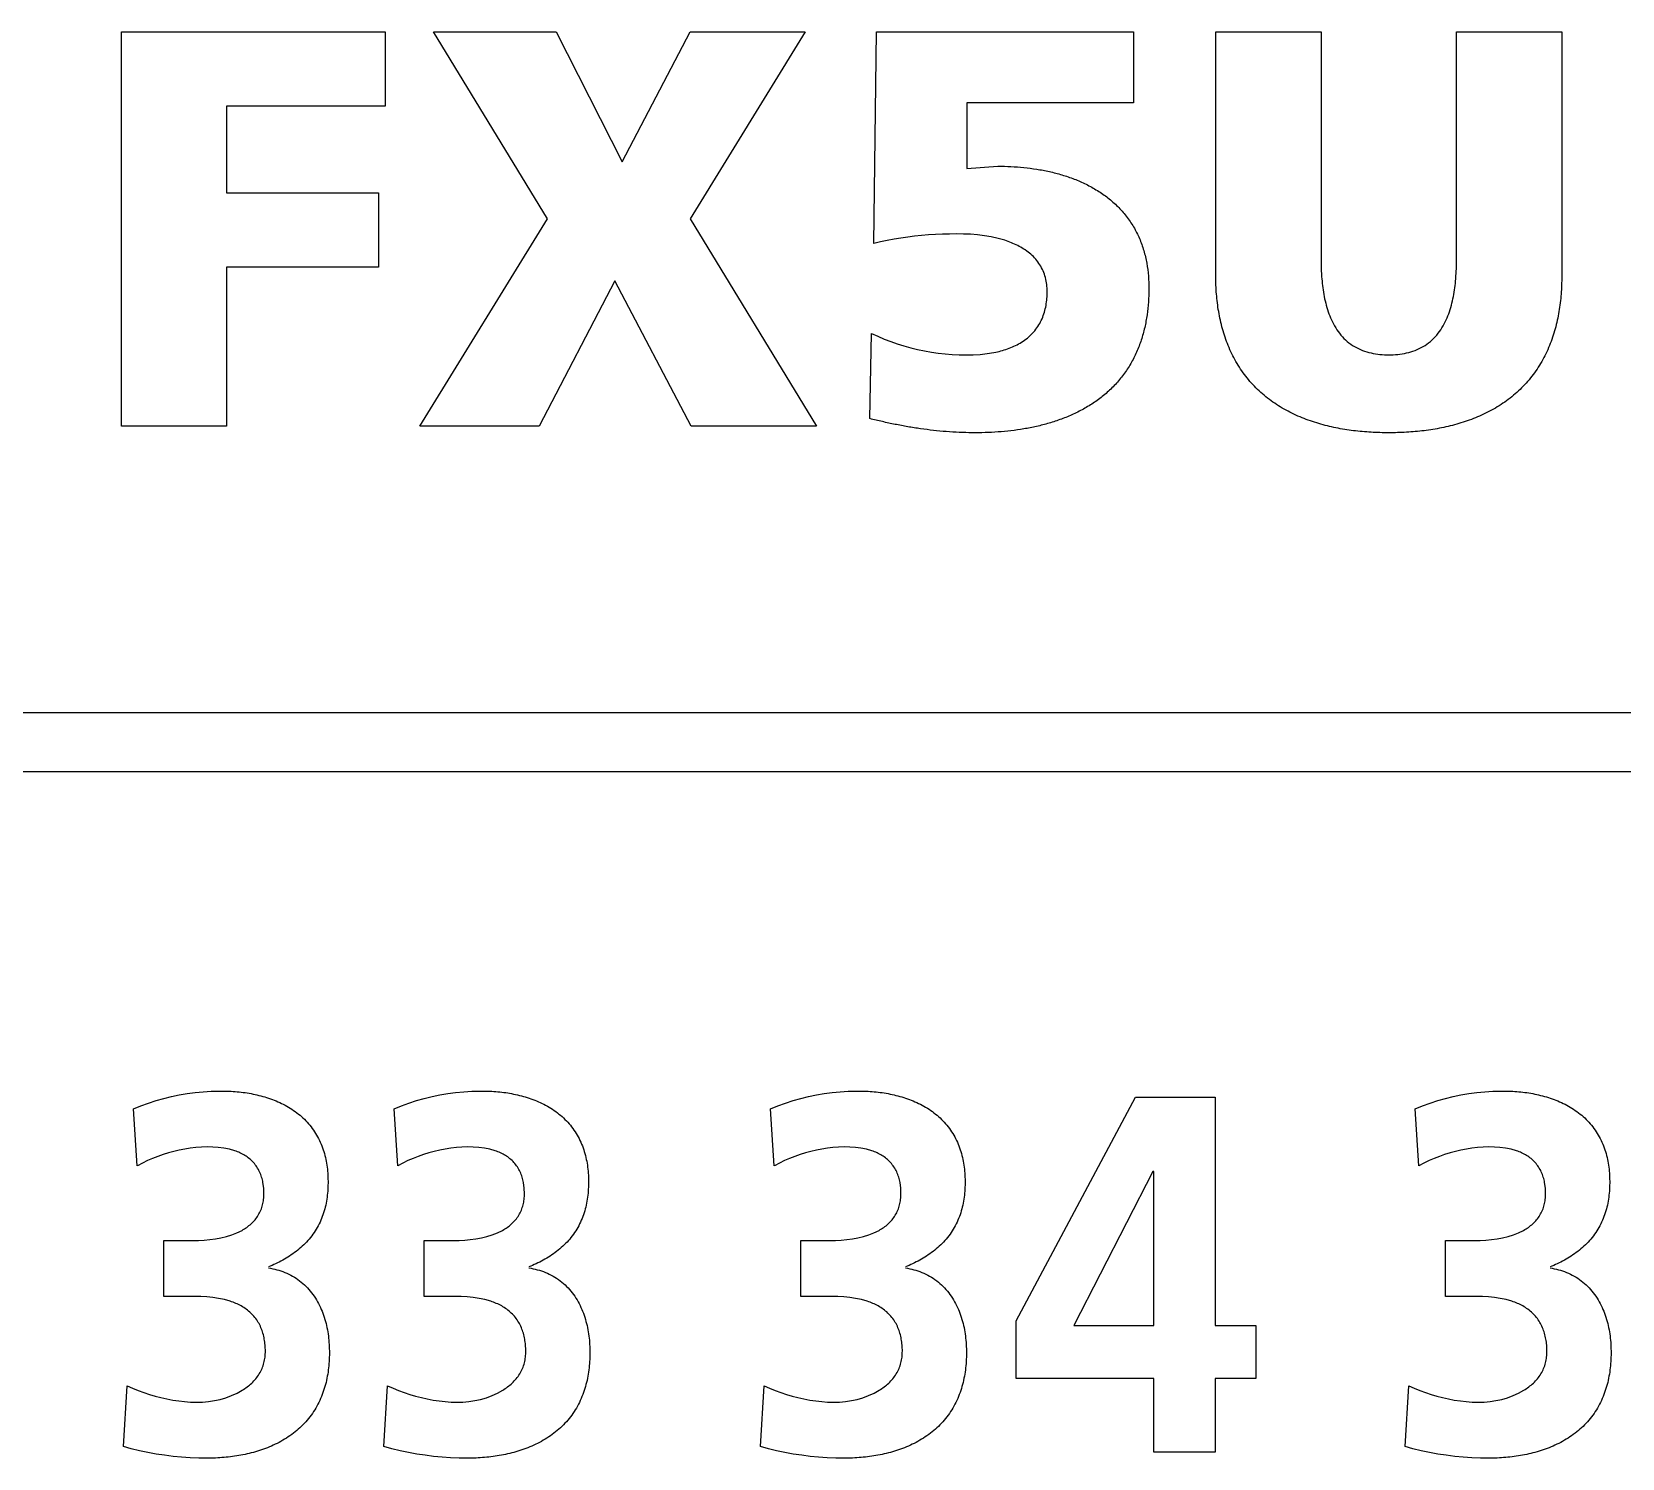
# Model space of a CAD drawing. Extents: x 147 to 432, y 261 to 358.
# Drawn here: x 295.72 to 303.78, y 298.35 to 305.58 of the extents above; entities that cross this region are included whole.
import ezdxf

# ---------------------------------------------------------------- set-up
doc = ezdxf.new("R2010")
doc.units = 0
doc.header["$MEASUREMENT"] = 0
doc.layers.get('0').update_dxf_attribs({"linetype": 'CONTINUOUS'})

msp = doc.modelspace()

# ---------------------------------------------------------------- linework, layer by layer
at = {"color": 7, "linetype": 'Continuous'}
for p, q in [((296.16976, 303.57922), (296.16976, 305.57806)), ((296.16976, 305.57806), (297.50715, 305.57806)), ((297.50715, 305.57806), (297.50715, 305.20014)), ((298.32984, 304.63015), (297.7514, 305.57806)), ((297.7514, 305.57806), (298.3729, 305.57806)), ((298.3729, 305.57806), (298.70811, 304.91953)), ((298.70811, 304.91953), (299.05158, 305.57806)), ((299.63553, 305.57806), (299.05158, 304.63015)), ((299.05158, 305.57806), (299.63553, 305.57806)), ((299.98279, 304.50423), (299.99726, 305.57806)), ((299.99726, 305.57806), (301.3002, 305.57806)), ((301.3002, 305.57806), (301.3002, 305.21719)), ((301.71705, 304.33818), (301.71705, 305.57806)), ((301.71705, 305.57806), (302.25001, 305.57806)), ((302.25001, 305.57806), (302.25001, 304.42689)), ((302.93731, 304.42689), (302.93731, 305.57806)), ((302.93731, 305.57806), (303.46992, 305.57806)), ((303.46992, 305.57806), (303.46992, 304.33818)), ((297.50715, 305.20014), (296.70237, 305.20014)), ((296.70237, 305.20014), (296.70237, 304.76192)), ((301.3002, 305.21719), (300.45546, 305.21719)), ((300.45546, 305.21719), (300.45546, 304.88508)), ((300.45546, 304.88508), (300.61256, 304.89645)), ((296.70237, 304.76192), (297.4727, 304.76192)), ((297.4727, 304.76192), (297.4727, 304.38399)), ((297.68285, 303.57922), (298.32984, 304.63015)), ((299.05158, 304.63015), (299.69306, 303.57922)), ((296.70237, 304.38399), (296.70237, 303.57922)), ((297.4727, 304.38399), (296.70237, 304.38399)), ((298.6709, 304.31527), (298.28712, 303.57922)), ((299.05744, 303.57922), (298.6709, 304.31527)), ((299.96281, 303.61643), (299.97108, 304.04896)), ((296.70237, 303.57922), (296.16976, 303.57922)), ((298.28712, 303.57922), (297.68285, 303.57922)), ((299.69306, 303.57922), (299.05744, 303.57922)), ((257.50511, 302.1266), (311.80602, 302.1266)), ((311.80602, 301.82653), (257.50511, 301.82653)), ((300.7042, 299.04169), (301.3095, 300.17616)), ((301.3095, 300.17616), (301.71326, 300.17616)), ((301.71326, 300.17616), (301.71326, 299.01843)), ((296.24934, 299.82803), (296.23074, 300.1169)), ((297.56985, 299.82803), (297.55124, 300.1169)), ((299.47843, 299.82803), (299.45983, 300.1169)), ((302.74541, 299.82803), (302.72716, 300.1169)), ((301.39769, 299.79978), (300.99634, 299.01843)), ((301.40252, 299.79978), (301.39769, 299.79978)), ((301.40252, 299.01843), (301.40252, 299.79978)), ((296.38405, 299.16536), (296.38405, 299.44907)), ((296.38405, 299.44907), (296.53253, 299.44907)), ((297.70421, 299.16536), (297.70421, 299.44907)), ((297.70421, 299.44907), (297.85269, 299.44907)), ((299.61279, 299.16536), (299.61279, 299.44907)), ((299.61279, 299.44907), (299.76127, 299.44907)), ((302.88012, 299.16536), (302.88012, 299.44907)), ((302.88012, 299.44907), (303.0286, 299.44907)), ((296.54149, 299.16536), (296.38405, 299.16536)), ((297.86199, 299.16536), (297.70421, 299.16536)), ((299.77057, 299.16536), (299.61279, 299.16536)), ((303.0379, 299.16536), (302.88012, 299.16536)), ((300.7042, 298.75023), (300.7042, 299.04169)), ((300.99634, 299.01843), (301.40252, 299.01843)), ((301.71326, 299.01843), (301.91963, 299.01843)), ((301.91963, 299.01843), (301.91963, 298.75023)), ((301.40252, 298.75023), (300.7042, 298.75023)), ((301.40252, 298.37644), (301.40252, 298.75023)), ((301.91963, 298.75023), (301.71326, 298.75023)), ((301.71326, 298.75023), (301.71326, 298.37644)), ((296.17975, 298.40486), (296.19836, 298.71165)), ((297.49991, 298.40486), (297.51852, 298.71165)), ((299.40884, 298.40486), (299.4271, 298.71165)), ((302.67582, 298.40486), (302.69443, 298.71165)), ((301.71326, 298.37644), (301.40252, 298.37644))]:
    msp.add_line(p, q, dxfattribs=at)
for points in [[(300.61256, 304.89645, -0.013493), (300.678182, 304.894955, -0.013006), (300.743646, 304.889986, -0.014016), (300.808754, 304.881529, -0.015799), (300.873234, 304.86921, -0.01757), (300.936747, 304.85262, -0.019516), (300.998857, 304.831377, -0.021989), (301.058989, 304.805063, -0.024593), (301.11641, 304.773275, -0.027386), (301.170217, 304.735706, -0.029722), (301.21939, 304.692254, -0.031523), (301.262856, 304.643099, -0.032407), (301.299703, 304.588812, -0.031372), (301.329317, 304.530263, -0.029864), (301.351553, 304.468519, -0.027597), (301.366571, 304.404628, -0.024259), (301.374828, 304.339543, -0.019378), (301.377386, 304.273954, -0.017823), (301.375183, 304.208334, -0.018796), (301.368188, 304.143069, -0.020112), (301.356159, 304.078531, -0.022772), (301.338654, 304.015267, -0.025427), (301.315135, 303.953996, -0.026791), (301.285357, 303.895509, -0.028057), (301.249346, 303.840646, -0.027832), (301.207439, 303.790139, -0.027321), (301.160211, 303.744573, -0.025556), (301.108435, 303.704239, -0.023657), (301.052935, 303.6692, -0.021391), (300.994504, 303.63929, -0.019271), (300.933835, 303.614224, -0.017214), (300.871496, 303.593644, -0.015463), (300.807947, 303.577172, -0.013846), (300.74354, 303.56445, -0.012596), (300.678551, 303.555143, -0.011473), (300.613187, 303.548974, -0.010479), (300.547612, 303.545676, -0.009537), (300.481958, 303.545005, -0.00873), (300.416325, 303.546729, -0.008598), (300.350791, 303.550718, -0.008296), (300.285428, 303.556922, -0.007886), (300.2203, 303.56524, -0.00733), (300.155456, 303.575537, -0.006625), (300.090925, 303.587643, -0.005818), (300.026715, 303.601355, -0.005021), (299.96281, 303.61643)], [(299.97108, 304.04896), (300.003155, 304.033933), (300.03573, 304.02002), (300.068763, 304.007234), (300.102212, 303.995579), (300.136035, 303.985056), (300.170189, 303.975664), (300.204632, 303.967397), (300.239325, 303.960248), (300.275152, 303.954062), (300.310231, 303.949144), (300.345444, 303.945305), (300.380758, 303.942538), (300.416137, 303.940798), (300.451551, 303.940093), (300.486969, 303.940606), (300.522332, 303.942611), (300.557548, 303.946384), (300.592387, 303.952091, 0.01693), (300.626907, 303.960006, 0.019528), (300.660759, 303.970408, 0.022583), (300.693613, 303.983617, 0.026014), (300.725029, 303.999946, 0.029533), (300.754436, 304.019659, 0.032765), (300.781163, 304.042866, 0.034341), (300.804528, 304.069454, 0.034977), (300.82398, 304.099023, 0.033292), (300.839232, 304.130967, 0.03015), (300.850281, 304.164593, 0.025686), (300.857524, 304.199252, 0.023978), (300.86132, 304.234445, 0.023233), (300.861786, 304.269857, 0.028762), (300.858648, 304.305138, 0.037045), (300.850742, 304.34037, 0.038064), (300.837903, 304.373349, 0.038551), (300.820147, 304.403965, 0.03714), (300.797984, 304.431556, 0.033334), (300.772147, 304.455752, 0.02922), (300.743487, 304.476538, 0.024943), (300.712745, 304.49411, 0.021367), (300.68051, 304.508771, 0.018198), (300.647215, 304.520845), (300.613175, 304.530626), (300.578615, 304.538374), (300.543696, 304.544311), (300.508537, 304.548617), (300.473224, 304.551377), (300.437829, 304.55273), (300.402407, 304.552971), (300.366987, 304.552476), (300.33063, 304.551482), (300.295241, 304.549937), (300.259884, 304.547782), (300.225492, 304.545058), (300.190241, 304.541575), (300.155918, 304.537465), (300.120847, 304.532485), (300.085902, 304.526689), (300.051713, 304.520164), (300.017099, 304.512641), (299.98279, 304.50423)], [(302.25001, 304.42689, 0.010329), (302.250683, 304.381634), (302.253153, 304.336434, 0.011462), (302.257483, 304.291375, 0.014225), (302.264121, 304.246603, 0.017112), (302.273548, 304.202336, 0.020883), (302.286285, 304.15891, 0.025522), (302.302983, 304.116854, 0.031165), (302.32432, 304.076964, 0.036755), (302.350855, 304.040337, 0.041262), (302.382788, 304.00832, 0.043383), (302.419658, 303.982158, 0.040934), (302.460407, 303.962552, 0.036167), (302.503706, 303.94948, 0.030603), (302.548361, 303.942279, 0.025124), (302.59349, 303.94009, 0.025169), (302.638701, 303.942287, 0.030599), (302.683361, 303.949497, 0.036139), (302.726661, 303.962575, 0.04088), (302.767412, 303.98218, 0.043317), (302.804292, 304.008333, 0.041205), (302.836242, 304.040334, 0.036718), (302.862804, 304.076941, 0.031154), (302.884175, 304.116816, 0.025531), (302.900909, 304.158859, 0.020903), (302.91368, 304.202275, 0.017139), (302.923137, 304.246538, 0.014257), (302.9298, 304.291308, 0.011498), (302.934149, 304.336362), (302.936631, 304.381565, 0.010378), (302.93731, 304.42689)], [(303.46992, 304.33818, -0.022808), (303.466821, 304.248543, -0.021755), (303.455763, 304.159479, -0.025282), (303.436514, 304.071827, -0.029887), (303.407702, 303.986874, -0.032983), (303.368476, 303.906204, -0.035054), (303.31865, 303.831619, -0.035869), (303.258725, 303.764888, -0.034826), (303.18999, 303.707266, -0.031996), (303.114177, 303.659311, -0.028601), (303.033103, 303.620891, -0.025085), (302.94837, 303.591369, -0.021738), (302.861239, 303.569889, -0.018913), (302.772647, 303.555544, -0.016426), (302.683264, 303.547477, -0.014461), (302.59349, 303.54494, -0.014458), (302.503768, 303.547478, -0.016441), (302.414383, 303.55555, -0.018923), (302.325795, 303.569903, -0.021741), (302.238668, 303.591393, -0.025082), (302.153941, 303.620926, -0.028591), (302.072871, 303.659354, -0.031978), (301.997061, 303.707311, -0.034805), (301.928323, 303.76493, -0.035852), (301.86839, 303.831655, -0.03504), (301.818554, 303.906225, -0.032983), (301.779309, 303.986891, -0.029895), (301.75048, 304.071841, -0.025287), (301.731223, 304.159457, -0.021779), (301.720152, 304.248546, -0.022822), (301.71705, 304.33818)], [(296.23074, 300.1169), (296.268262, 300.13235), (296.306379, 300.146268), (296.34501, 300.158687), (296.384083, 300.169638), (296.423533, 300.179146), (296.462873, 300.187158), (296.502894, 300.193863), (296.543123, 300.199188), (296.584343, 300.203213), (296.62484, 300.205787), (296.665399, 300.207067), (296.705975, 300.206784, -0.012407), (296.746493, 300.20461, -0.013231), (296.786843, 300.200345, -0.013445), (296.82691, 300.193935, -0.014447), (296.866558, 300.185311, -0.015793), (296.905753, 300.174268, -0.017304), (296.943992, 300.160708, -0.018999), (296.981146, 300.144412, -0.020961), (297.01688, 300.125206, -0.022912), (297.050789, 300.10294, -0.024738), (297.082426, 300.077553, -0.026179), (297.111304, 300.049071, -0.026947), (297.137004, 300.017689, -0.027056), (297.159146, 299.983709, -0.026083), (297.177565, 299.947567, -0.02487), (297.192196, 299.909739, -0.022673), (297.203173, 299.870685, -0.020673), (297.21073, 299.830826, -0.018554), (297.215139, 299.790499, -0.016481), (297.216716, 299.749954, -0.016176), (297.215697, 299.70938, -0.018461), (297.211874, 299.66899, -0.020762), (297.2049, 299.629026, -0.023121), (297.194447, 299.589828, -0.025117), (297.180271, 299.551821, -0.026386), (297.16225, 299.515481, -0.026912), (297.140453, 299.481274, -0.026798), (297.114658, 299.449035, -0.024671), (297.086193, 299.420133, -0.022365), (297.055131, 299.394039, -0.019884), (297.021975, 299.370656, -0.017287), (296.987171, 299.349806, -0.013999), (296.951128, 299.331166, -0.01379), (296.91528, 299.31505)], [(297.55124, 300.1169), (297.588766, 300.132351), (297.626887, 300.146271), (297.665523, 300.15869), (297.704601, 300.169642), (297.744055, 300.17915), (297.78338, 300.187158), (297.823406, 300.193863), (297.863639, 300.199189), (297.904852, 300.203213), (297.945353, 300.205787), (297.985917, 300.207067), (298.026498, 300.206784, -0.012404), (298.067003, 300.20461, -0.013233), (298.107357, 300.200345, -0.013447), (298.147428, 300.193934, -0.014449), (298.18708, 300.185307, -0.015789), (298.226263, 300.174267, -0.017307), (298.264506, 300.160705, -0.019002), (298.301664, 300.144407, -0.020965), (298.3374, 300.125197, -0.022916), (298.371312, 300.102927, -0.024743), (298.40295, 300.077534, -0.026183), (298.43183, 300.049046, -0.026951), (298.457528, 300.017658, -0.027058), (298.479669, 299.983672, -0.026085), (298.498086, 299.947524, -0.024871), (298.512713, 299.909689, -0.02267), (298.523686, 299.87063, -0.020669), (298.531239, 299.830765, -0.018556), (298.535645, 299.790433, -0.01649), (298.537216, 299.749884, -0.016204), (298.53619, 299.709306, -0.018508), (298.532352, 299.668913, -0.02081), (298.525355, 299.628948, -0.023159), (298.514874, 299.589753, -0.025145), (298.500664, 299.551754, -0.026396), (298.482607, 299.515427, -0.026903), (298.460776, 299.481236, -0.026747), (298.434975, 299.449042, -0.024634), (298.406489, 299.420156, -0.022325), (298.375411, 299.394073, -0.019844), (298.342245, 299.370698, -0.017253), (298.307433, 299.349851, -0.013972), (298.271386, 299.331211, -0.013792), (298.23544, 299.31505)], [(299.45983, 300.1169), (299.497357, 300.132352), (299.53548, 300.146272), (299.574117, 300.158692), (299.613196, 300.169644), (299.652651, 300.179153), (299.691966, 300.187158), (299.731993, 300.193864), (299.772227, 300.199189), (299.813433, 300.203213), (299.853936, 300.205787), (299.8945, 300.207067), (299.935083, 300.206784, -0.012402), (299.975583, 300.20461, -0.013233), (300.015939, 300.200344, -0.013447), (300.056011, 300.193933, -0.01445), (300.095664, 300.185306, -0.015787), (300.134844, 300.174267, -0.017308), (300.173088, 300.160704, -0.019003), (300.210247, 300.144405, -0.020966), (300.245984, 300.125194, -0.022917), (300.279897, 300.102923, -0.024744), (300.311536, 300.077529, -0.026184), (300.340416, 300.04904, -0.026952), (300.366115, 300.01765, -0.027058), (300.388255, 299.983662, -0.026085), (300.406671, 299.947512, -0.02487), (300.421297, 299.909676, -0.022672), (300.43227, 299.870615, -0.020672), (300.439821, 299.830748, -0.018552), (300.444225, 299.790415, -0.016478), (300.445796, 299.749864, -0.016184), (300.444771, 299.709285, -0.018473), (300.44094, 299.66889, -0.020778), (300.433955, 299.628921, -0.023142), (300.423489, 299.589721, -0.025142), (300.409295, 299.551715, -0.02641), (300.391253, 299.515378, -0.026933), (300.369432, 299.481179, -0.026743), (300.343687, 299.449038, -0.024684), (300.315205, 299.420145, -0.022373), (300.284127, 299.394062, -0.019887), (300.250954, 299.370692, -0.017289), (300.216135, 299.349857, -0.013997), (300.180077, 299.331233, -0.013852), (300.14402, 299.31505)], [(302.72716, 300.1169), (302.764686, 300.132351), (302.802807, 300.146271), (302.841442, 300.15869), (302.88052, 300.169642), (302.919973, 300.179151), (302.959295, 300.187158), (302.99932, 300.193864), (303.039553, 300.199189), (303.080763, 300.203213), (303.121264, 300.205787), (303.161827, 300.207067), (303.202408, 300.206784, -0.012404), (303.242913, 300.20461, -0.013233), (303.283267, 300.200345, -0.013447), (303.323338, 300.193934, -0.014449), (303.36299, 300.185308, -0.015789), (303.402173, 300.174267, -0.017307), (303.440416, 300.160705, -0.019002), (303.477573, 300.144407, -0.020965), (303.51331, 300.125197, -0.022916), (303.547221, 300.102927, -0.024743), (303.57886, 300.077535, -0.026183), (303.607739, 300.049047, -0.026951), (303.633438, 300.017659, -0.027057), (303.655578, 299.983673, -0.026085), (303.673995, 299.947526, -0.024871), (303.688622, 299.909692, -0.02267), (303.699595, 299.870632, -0.020669), (303.707149, 299.830768, -0.018556), (303.711554, 299.790436, -0.01649), (303.713126, 299.749887, -0.016204), (303.7121, 299.709309, -0.018508), (303.708263, 299.668917, -0.020809), (303.701266, 299.628951, -0.023159), (303.690785, 299.589757, -0.025145), (303.676575, 299.551758, -0.026396), (303.65852, 299.515431, -0.026902), (303.636688, 299.48124, -0.02675), (303.610885, 299.449042, -0.024634), (303.582399, 299.420156, -0.022325), (303.551322, 299.394074, -0.019844), (303.518155, 299.370699, -0.017253), (303.483344, 299.349851, -0.013972), (303.447297, 299.331211, -0.013792), (303.41135, 299.31505)], [(296.53253, 299.44907), (296.56099, 299.449475), (296.589417, 299.450994), (296.61777, 299.453589), (296.645984, 299.457377), (296.673978, 299.462541), (296.701638, 299.469264), (296.728815, 299.477731), (296.755291, 299.488176), (296.780776, 299.500846, 0.026839), (296.804867, 299.515991, 0.030834), (296.827055, 299.533801, 0.03443), (296.846725, 299.554355, 0.037469), (296.863274, 299.577558, 0.037526), (296.876143, 299.602924, 0.036416), (296.885115, 299.629922, 0.033956), (296.890194, 299.657906, 0.026532), (296.89185, 299.68626), (296.890748, 299.714703), (296.886926, 299.742904, 0.028632), (296.880162, 299.770546, 0.03365), (296.870009, 299.797121, 0.036807), (296.856229, 299.822005, 0.037977), (296.838879, 299.844545, 0.037376), (296.818322, 299.864204, 0.033955), (296.795598, 299.880444, 0.030478), (296.770514, 299.893875, 0.026381), (296.744064, 299.904374), (296.716714, 299.912246), (296.6888, 299.917812), (296.660556, 299.92136), (296.632145, 299.923128), (296.603678, 299.923407), (296.575388, 299.922462), (296.546993, 299.920412), (296.518701, 299.917257), (296.490553, 299.912995), (296.462985, 299.907728), (296.435247, 299.90132), (296.407773, 299.893859), (296.380599, 299.885372), (296.354042, 299.875989), (296.32756, 299.86554), (296.301469, 299.854151), (296.275791, 299.841858), (296.25055, 299.828689)], [(297.85269, 299.44907), (297.881156, 299.449476), (297.909589, 299.450994), (297.937948, 299.453589), (297.966169, 299.457376), (297.994169, 299.462537), (298.021837, 299.469255), (298.049023, 299.477714), (298.07551, 299.488147), (298.10101, 299.5008, 0.02677), (298.125122, 299.515923, 0.030764), (298.147338, 299.533709, 0.034378), (298.167045, 299.554236, 0.037665), (298.183721, 299.577554, 0.037547), (298.196614, 299.602914, 0.03647), (298.205607, 299.629912, 0.034035), (298.210699, 299.657899, 0.026585), (298.21236, 299.68626), (298.211258, 299.714709), (298.207434, 299.742916, 0.028638), (298.200667, 299.770563, 0.033662), (298.190508, 299.797143, 0.036818), (298.176722, 299.822031, 0.037986), (298.159364, 299.844572, 0.03738), (298.138798, 299.86423, 0.033906), (298.116104, 299.880446, 0.030483), (298.091014, 299.893879, 0.026384), (298.064558, 299.904379), (298.037202, 299.91225), (298.009281, 299.917816), (297.981031, 299.921363), (297.952614, 299.923129), (297.924141, 299.923408), (297.895806, 299.922462), (297.867405, 299.920415), (297.839105, 299.917263), (297.810951, 299.913003), (297.783342, 299.907728), (297.755598, 299.901315), (297.728121, 299.893846), (297.700944, 299.885347), (297.674485, 299.875989), (297.648001, 299.865529), (297.621909, 299.854128), (297.596229, 299.841825), (297.570985, 299.828649)], [(299.76127, 299.44907), (299.789736, 299.449476), (299.818169, 299.450994), (299.846528, 299.453589), (299.874749, 299.457375), (299.902749, 299.462536), (299.930416, 299.469254), (299.957602, 299.477712), (299.98409, 299.488145), (300.009589, 299.500797, 0.02677), (300.033702, 299.51592, 0.030764), (300.055918, 299.533705, 0.034379), (300.075624, 299.554232, 0.037671), (300.092302, 299.577554, 0.037547), (300.105195, 299.602914, 0.036468), (300.114188, 299.629912, 0.034033), (300.119279, 299.657899, 0.026583), (300.12094, 299.68626), (300.119838, 299.714709), (300.116014, 299.742915, 0.028637), (300.109247, 299.770563, 0.033661), (300.099089, 299.797142, 0.036818), (300.085303, 299.82203, 0.037986), (300.067945, 299.844572, 0.03738), (300.047379, 299.86423, 0.033906), (300.024685, 299.880446, 0.030483), (299.999596, 299.893879, 0.026385), (299.97314, 299.904379), (299.945784, 299.912251), (299.917863, 299.917816), (299.889614, 299.921363), (299.861196, 299.923129), (299.832724, 299.923407), (299.804478, 299.922462), (299.776078, 299.920412), (299.747779, 299.917255), (299.719625, 299.912992), (299.692075, 299.907728), (299.664331, 299.901318), (299.636852, 299.893856), (299.609672, 299.885366), (299.583132, 299.875989), (299.556644, 299.865538), (299.530548, 299.854146), (299.504865, 299.84185), (299.479619, 299.828678)], [(303.0286, 299.44907), (303.057074, 299.449476), (303.085514, 299.450995), (303.113881, 299.453591), (303.142109, 299.45738), (303.170116, 299.462544), (303.197791, 299.469266), (303.224983, 299.47773), (303.251476, 299.488169), (303.27698, 299.500831, 0.026787), (303.301094, 299.515964, 0.030784), (303.32331, 299.533762, 0.034397), (303.343013, 299.554303, 0.037558), (303.359634, 299.577557, 0.037557), (303.372529, 299.602925, 0.036477), (303.381522, 299.629931, 0.034038), (303.386612, 299.657926, 0.026553), (303.38827, 299.68626), (303.387167, 299.714717), (303.383341, 299.74293, 0.028649), (303.37657, 299.770585, 0.033674), (303.366406, 299.79717, 0.036831), (303.352611, 299.822062, 0.037996), (303.335244, 299.844606, 0.037385), (303.314668, 299.864264, 0.033844), (303.292012, 299.880448, 0.03049), (303.266915, 299.893884, 0.02639), (303.240452, 299.904385), (303.213088, 299.912257), (303.185159, 299.917822), (303.156902, 299.921367), (303.128477, 299.92313), (303.099996, 299.923407), (303.071713, 299.922462), (303.043305, 299.920416), (303.014997, 299.917267), (302.986835, 299.913013), (302.95913, 299.907728), (302.931378, 299.901322), (302.90389, 299.893864), (302.876701, 299.885376), (302.850121, 299.875989), (302.823626, 299.865537), (302.797522, 299.854143), (302.771832, 299.841843), (302.74658, 299.828667)], [(296.91528, 299.30989, -0.029954), (296.957435, 299.301194, -0.030179), (296.998271, 299.287519, -0.033018), (297.037049, 299.26882, -0.033752), (297.072886, 299.245165, -0.033428), (297.105302, 299.216833, -0.032045), (297.133733, 299.184502, -0.030247), (297.158385, 299.148217, -0.026971), (297.178361, 299.110068, -0.02435), (297.194325, 299.070069, -0.021916), (297.206529, 299.028765, -0.01983), (297.215304, 298.986331, -0.01812), (297.220806, 298.943609, -0.016255), (297.22335, 298.900617, -0.01449), (297.223266, 298.857544, -0.015707), (297.220591, 298.814551, -0.017204), (297.215097, 298.77183, -0.018795), (297.206544, 298.729609, -0.02064), (297.194695, 298.688195, -0.022583), (297.179317, 298.647967, -0.023624), (297.160285, 298.609328, -0.024683), (297.13762, 298.572708, -0.024792), (297.11143, 298.538518, -0.02445), (297.082008, 298.507067, -0.023558), (297.049694, 298.478595, -0.022212), (297.014803, 298.453111, -0.020628), (296.97797, 298.430783, -0.018915), (296.939487, 298.411431, -0.017348), (296.899702, 298.394917, -0.015855), (296.858909, 298.381078, -0.014528), (296.81735, 298.369738, -0.013347), (296.775224, 298.36073, -0.012447), (296.732689, 298.353899, -0.011897), (296.689872, 298.349145, -0.011132), (296.646879, 298.346375), (296.60419, 298.34543), (296.561153, 298.346048), (296.51725, 298.34789), (296.474267, 298.350826), (296.431374, 298.354859), (296.3886, 298.36), (296.345979, 298.366292), (296.303559, 298.373812), (296.261401, 298.382688), (296.219597, 298.393099), (296.17975, 298.40486)], [(298.23544, 299.30989, -0.029896), (298.277612, 299.301208, -0.030111), (298.318469, 299.287556, -0.03297), (298.357276, 299.268886, -0.033856), (298.393274, 299.245165, -0.03343), (298.425716, 299.216842, -0.032064), (298.454173, 299.184515, -0.030287), (298.478856, 299.148216, -0.027), (298.498848, 299.110059, -0.024376), (298.514823, 299.07005, -0.021937), (298.527034, 299.028734, -0.01983), (298.535804, 298.986324, -0.018132), (298.541308, 298.943589, -0.016261), (298.543851, 298.900583, -0.014494), (298.543764, 298.857497, -0.015713), (298.541086, 298.814491, -0.017212), (298.535584, 298.771757, -0.018804), (298.527023, 298.729523, -0.020651), (298.515163, 298.688099, -0.022595), (298.499771, 298.647861, -0.023634), (298.480723, 298.609216, -0.024694), (298.458039, 298.572591, -0.024798), (298.43183, 298.5384, -0.024457), (298.402387, 298.506949, -0.023559), (298.370052, 298.478481, -0.022114), (298.335303, 298.453111, -0.020634), (298.298458, 298.430776, -0.018921), (298.259963, 298.41142, -0.017352), (298.220164, 298.394903, -0.015859), (298.179357, 298.381062, -0.014531), (298.137785, 298.369722, -0.013349), (298.095644, 298.360715, -0.01245), (298.053095, 298.353886, -0.0119), (298.010264, 298.349135, -0.011132), (297.967258, 298.34637), (297.92469, 298.34543), (297.881655, 298.346048), (297.837752, 298.34789), (297.794756, 298.350827), (297.751849, 298.354861), (297.709061, 298.360001), (297.666427, 298.366291), (297.623991, 298.373806), (297.581818, 298.38267), (297.539995, 298.393061), (297.49991, 298.40486)], [(300.14402, 299.30989, -0.029891), (300.186185, 299.30121, -0.030106), (300.227035, 299.287562, -0.032963), (300.265837, 299.268897, -0.033874), (300.301854, 299.245165, -0.033424), (300.33429, 299.216847, -0.032059), (300.362744, 299.184527, -0.030295), (300.387434, 299.148219, -0.026996), (300.407424, 299.110069, -0.024372), (300.423397, 299.070068, -0.021934), (300.435608, 299.02876, -0.01984), (300.444383, 298.986328, -0.018129), (300.449887, 298.9436, -0.016259), (300.45243, 298.900602, -0.014491), (300.452345, 298.857523, -0.015709), (300.449669, 298.814524, -0.017207), (300.444171, 298.771798, -0.018799), (300.435615, 298.729571, -0.020645), (300.423762, 298.688152, -0.022588), (300.408378, 298.64792, -0.023628), (300.389339, 298.609278, -0.024688), (300.366666, 298.572656, -0.024795), (300.340468, 298.538465, -0.024453), (300.311037, 298.507014, -0.023559), (300.278714, 298.478543, -0.022168), (300.243888, 298.453111, -0.020631), (300.20705, 298.430779, -0.018918), (300.168562, 298.411426, -0.01735), (300.128771, 298.39491, -0.015857), (300.087971, 298.38107, -0.01453), (300.046407, 298.36973, -0.013348), (300.004274, 298.360723, -0.012448), (299.961732, 298.353892, -0.011899), (299.918909, 298.34914, -0.011132), (299.875911, 298.346372), (299.83328, 298.34543), (299.790243, 298.346048), (299.74634, 298.34789), (299.703351, 298.350826), (299.660452, 298.354861), (299.617672, 298.360003), (299.575046, 298.366296), (299.532619, 298.373818), (299.490456, 298.382696), (299.448647, 298.39311), (299.40884, 298.40486)], [(303.41135, 299.30989, -0.029896), (303.453522, 299.301208, -0.030111), (303.494379, 299.287556, -0.03297), (303.533186, 299.268886, -0.033856), (303.569184, 299.245165, -0.03343), (303.601626, 299.216842, -0.032064), (303.630083, 299.184515, -0.030287), (303.654766, 299.148215, -0.027), (303.674758, 299.110059, -0.024376), (303.690733, 299.07005, -0.021937), (303.702944, 299.028734, -0.019829), (303.711714, 298.986324, -0.018132), (303.717218, 298.943589, -0.016261), (303.719761, 298.900583, -0.014494), (303.719674, 298.857497, -0.015713), (303.716996, 298.81449, -0.017211), (303.711495, 298.771757, -0.018804), (303.702934, 298.729523, -0.020651), (303.691074, 298.688098, -0.022595), (303.675682, 298.647861, -0.023634), (303.656634, 298.609215, -0.024694), (303.63395, 298.57259, -0.024798), (303.607741, 298.538399, -0.024457), (303.578298, 298.506948, -0.02356), (303.545964, 298.478479, -0.022114), (303.511216, 298.453111, -0.020635), (303.474372, 298.430776, -0.018921), (303.435877, 298.41142, -0.017352), (303.396078, 298.394902, -0.015859), (303.355271, 298.381062, -0.014531), (303.313698, 298.369722, -0.013349), (303.271558, 298.360715, -0.012449), (303.229008, 298.353886, -0.011899), (303.186177, 298.349135, -0.011132), (303.143171, 298.34637), (303.1006, 298.34543), (303.057565, 298.346048), (303.013662, 298.34789), (302.970666, 298.350827), (302.927759, 298.354861), (302.884971, 298.360001), (302.842336, 298.366291), (302.799901, 298.373806), (302.757728, 298.38267), (302.715905, 298.393062), (302.67582, 298.40486)], [(296.19836, 298.71165), (296.226263, 298.69979), (296.254467, 298.688661), (296.282964, 298.67831), (296.311752, 298.668795), (296.340819, 298.660171), (296.37015, 298.652493), (296.399724, 298.645815), (296.429517, 298.640193), (296.460012, 298.635603), (296.490146, 298.632264), (296.519896, 298.630129), (296.550198, 298.629144), (296.580506, 298.629829), (296.6107, 298.632516), (296.640643, 298.637241), (296.670231, 298.643849), (296.699334, 298.652332), (296.727796, 298.662765), (296.755419, 298.675249), (296.781938, 298.689927, 0.024299), (296.807007, 298.706958, 0.027622), (296.830176, 298.726494, 0.031264), (296.850813, 298.748528, 0.034403), (296.868431, 298.773168, 0.036755), (296.882381, 298.800063, 0.038041), (296.892173, 298.828739, 0.035885), (296.89753, 298.858534, 0.026803), (296.899128, 298.888801, 0.02299), (296.897776, 298.919083, 0.021844), (296.893719, 298.949121, 0.025082), (296.886919, 298.978663, 0.030413), (296.87689, 299.007254, 0.033204), (296.863309, 299.034339, 0.035033), (296.84615, 299.059309, 0.035246), (296.825667, 299.08163, 0.032901), (296.802326, 299.10095, 0.029798), (296.776745, 299.117193, 0.025835), (296.749514, 299.1305, 0.022125), (296.721133, 299.14114), (296.691976, 299.149438), (296.662312, 299.155691), (296.632331, 299.160173), (296.601731, 299.1632), (296.571456, 299.16492), (296.54149, 299.16536)], [(297.51852, 298.71165), (297.54643, 298.69982), (297.574635, 298.688713), (297.603131, 298.678375), (297.631914, 298.668867), (297.660975, 298.660243), (297.690298, 298.65256), (297.719864, 298.645873), (297.749648, 298.640238), (297.780389, 298.635601), (297.810516, 298.632258), (297.84015, 298.630129), (297.870446, 298.629144), (297.900748, 298.62983), (297.930936, 298.632513), (297.960875, 298.63723), (297.990458, 298.643828), (298.019558, 298.652302), (298.048016, 298.662727), (298.075635, 298.675205), (298.102149, 298.689879, 0.024326), (298.127212, 298.706909, 0.027649), (298.150372, 298.726445, 0.031348), (298.171039, 298.748528, 0.034413), (298.188639, 298.773174, 0.036743), (298.20257, 298.800072, 0.038001), (298.212345, 298.828746, 0.03583), (298.217693, 298.858537, 0.026767), (298.219287, 298.888798, 0.022969), (298.217936, 298.919074, 0.021838), (298.213882, 298.949106, 0.02507), (298.207087, 298.978643, 0.030392), (298.197064, 299.00723, 0.033182), (298.183493, 299.034313, 0.035015), (298.166346, 299.059283, 0.035233), (298.145875, 299.081608, 0.0329), (298.122548, 299.100934, 0.029806), (298.096978, 299.117184, 0.025851), (298.069758, 299.130498, 0.022144), (298.041386, 299.141144), (298.012236, 299.149446), (297.982579, 299.155702), (297.952604, 299.160184), (297.922139, 299.1632), (297.89187, 299.164921), (297.86199, 299.16536)], [(299.4271, 298.71165), (299.455011, 298.69982), (299.483218, 298.688712), (299.511715, 298.678374), (299.5405, 298.668866), (299.569562, 298.660241), (299.598887, 298.652558), (299.628454, 298.645871), (299.65824, 298.640236), (299.688973, 298.635601), (299.719102, 298.632258), (299.748738, 298.630129), (299.779035, 298.629144), (299.809338, 298.62983), (299.839528, 298.632514), (299.869468, 298.637231), (299.899053, 298.64383), (299.928153, 298.652306), (299.956612, 298.662733), (299.984232, 298.675212), (300.010747, 298.689889, 0.024329), (300.035809, 298.706922, 0.027653), (300.05897, 298.72646, 0.031326), (300.079619, 298.748528, 0.034414), (300.09722, 298.773175, 0.036744), (300.111152, 298.800074, 0.038006), (300.120927, 298.828751, 0.03583), (300.126274, 298.858543, 0.02675), (300.127868, 298.888806, 0.02294), (300.126519, 298.919084, 0.021798), (300.122472, 298.949118, 0.025039), (300.115687, 298.978659, 0.030375), (300.105677, 299.007252, 0.033187), (300.092118, 299.034343, 0.03504), (300.07498, 299.059322, 0.03528), (300.054516, 299.081654, 0.032946), (300.031189, 299.100983, 0.029846), (300.005617, 299.117231, 0.025878), (299.978392, 299.130541, 0.022157), (299.950016, 299.141179), (299.920862, 299.149472), (299.891201, 299.155719), (299.861224, 299.160193), (299.830804, 299.1632), (299.800534, 299.16492), (299.77057, 299.16536)], [(302.69443, 298.71165), (302.72234, 298.69982), (302.750545, 298.688713), (302.779041, 298.678375), (302.807825, 298.668867), (302.836885, 298.660243), (302.866208, 298.65256), (302.895774, 298.645873), (302.925558, 298.640239), (302.956302, 298.635601), (302.98643, 298.632259), (303.016068, 298.630129), (303.046364, 298.629144), (303.076665, 298.62983), (303.106854, 298.632513), (303.136792, 298.63723), (303.166375, 298.643829), (303.195475, 298.652303), (303.223933, 298.662729), (303.251551, 298.675207), (303.278065, 298.689882, 0.024326), (303.303127, 298.706913, 0.027649), (303.326287, 298.726449, 0.031342), (303.346949, 298.748528, 0.034413), (303.364549, 298.773174, 0.036743), (303.378481, 298.800072, 0.038001), (303.388255, 298.828746, 0.03583), (303.393603, 298.858537, 0.026767), (303.395197, 298.888798, 0.022969), (303.393846, 298.919074, 0.021838), (303.389792, 298.949106, 0.02507), (303.382997, 298.978643, 0.030392), (303.372974, 299.00723, 0.033182), (303.359403, 299.034313, 0.035015), (303.342255, 299.059283, 0.035233), (303.321785, 299.081608, 0.0329), (303.298458, 299.100934, 0.029806), (303.272888, 299.117184, 0.025851), (303.245668, 299.130499, 0.022144), (303.217295, 299.141144), (303.188146, 299.149446), (303.158489, 299.155702), (303.128514, 299.160184), (303.098049, 299.1632), (303.06778, 299.164921), (303.0379, 299.16536)]]:
    msp.add_lwpolyline(points, format="xyb", dxfattribs=at)

doc.saveas('drawing.dxf')
